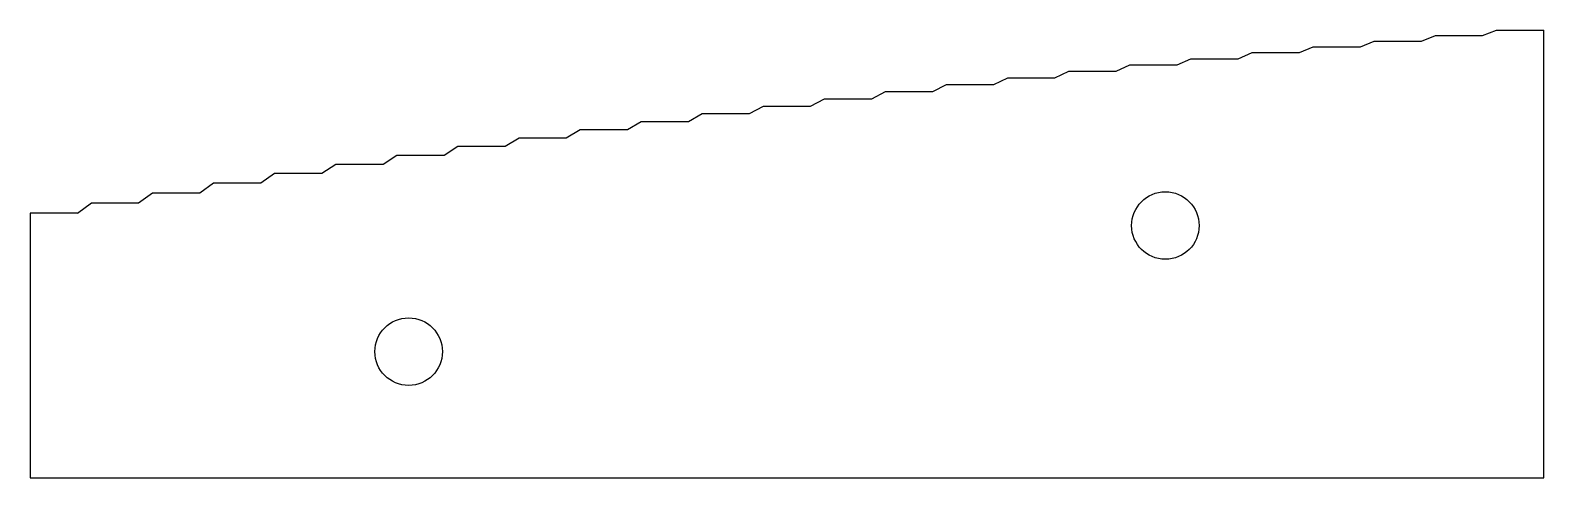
# Model space of a CAD drawing. Header units: millimetres. Extents: x 0 to 3, y 0 to 0.89.
import ezdxf

# ---------------------------------------------------------------- set-up
doc = ezdxf.new("R2010")
doc.units = ezdxf.units.MM

msp = doc.modelspace()

# ---------------------------------------------------------------- linework, layer by layer
at = {"color": 0}
msp.add_line((3, 0), (3, 0.8872), dxfattribs=at)
for points in [[(2.7578, 0.8656), (2.7852, 0.8766), (2.8789, 0.8766)], [(2.8789, 0.8766), (2.9062, 0.8872), (3, 0.8872)], [(2.3945, 0.8308), (2.4219, 0.8428), (2.5156, 0.8428)], [(2.5156, 0.8428), (2.543, 0.8544), (2.6367, 0.8544)], [(2.6367, 0.8544), (2.6641, 0.8656), (2.7578, 0.8656)], [(2.1523, 0.8059), (2.1797, 0.8186), (2.2734, 0.8186)], [(2.2734, 0.8186), (2.3008, 0.8308), (2.3945, 0.8308)], [(1.9102, 0.7795), (1.9375, 0.7929), (2.0312, 0.7929)], [(2.0312, 0.7929), (2.0586, 0.8059), (2.1523, 0.8059)], [(1.5469, 0.7369), (1.5742, 0.7515), (1.668, 0.7515)], [(1.668, 0.7515), (1.6953, 0.7657), (1.7891, 0.7657)], [(1.7891, 0.7657), (1.8164, 0.7795), (1.9102, 0.7795)], [(1.3047, 0.7064), (1.332, 0.7219), (1.4258, 0.7219)], [(1.4258, 0.7219), (1.4531, 0.7369), (1.5469, 0.7369)], [(1.0625, 0.6741), (1.0898, 0.6905), (1.1836, 0.6905)], [(1.1836, 0.6905), (1.2109, 0.7064), (1.3047, 0.7064)], [(0.9414, 0.6572), (0.9688, 0.6741), (1.0625, 0.6741)], [(0.6992, 0.622), (0.7266, 0.6398), (0.8203, 0.6398)], [(0.8203, 0.6398), (0.8477, 0.6572), (0.9414, 0.6572)], [(0.457, 0.5846), (0.4844, 0.6036), (0.5781, 0.6036)], [(0.5781, 0.6036), (0.6055, 0.622), (0.6992, 0.622)], [(0.3359, 0.5651), (0.3633, 0.5846), (0.457, 0.5846)], [(0.0938, 0.5244), (0.1211, 0.5451), (0.2148, 0.5451)], [(0.2148, 0.5451), (0.2422, 0.5651), (0.3359, 0.5651)], [(0.0938, 0.5244), (0, 0.5244), (0, 0), (3, 0)]]:
    msp.add_lwpolyline(points, dxfattribs=at)
for centre in [(2.25, 0.5), (0.75, 0.25)]:
    msp.add_circle(centre, 0.0669, dxfattribs=at)

doc.saveas('drawing.dxf')
